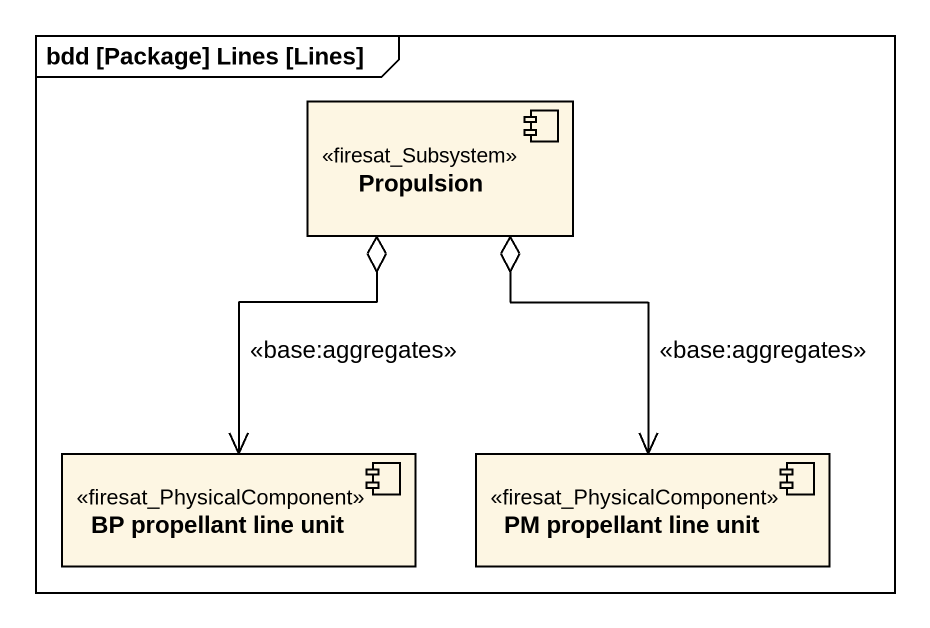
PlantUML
@startuml
mainframe bdd [Package] Lines [Lines]
component Propulsion <<firesat_Subsystem>>
component "BP propellant line unit" as BP_propellant_line_unit <<firesat_PhysicalComponent>>
component "PM propellant line unit" as PM_propellant_line_unit <<firesat_PhysicalComponent>>
Propulsion o--> BP_propellant_line_unit : <<base:aggregates>>
Propulsion o--> PM_propellant_line_unit : <<base:aggregates>>
@enduml
